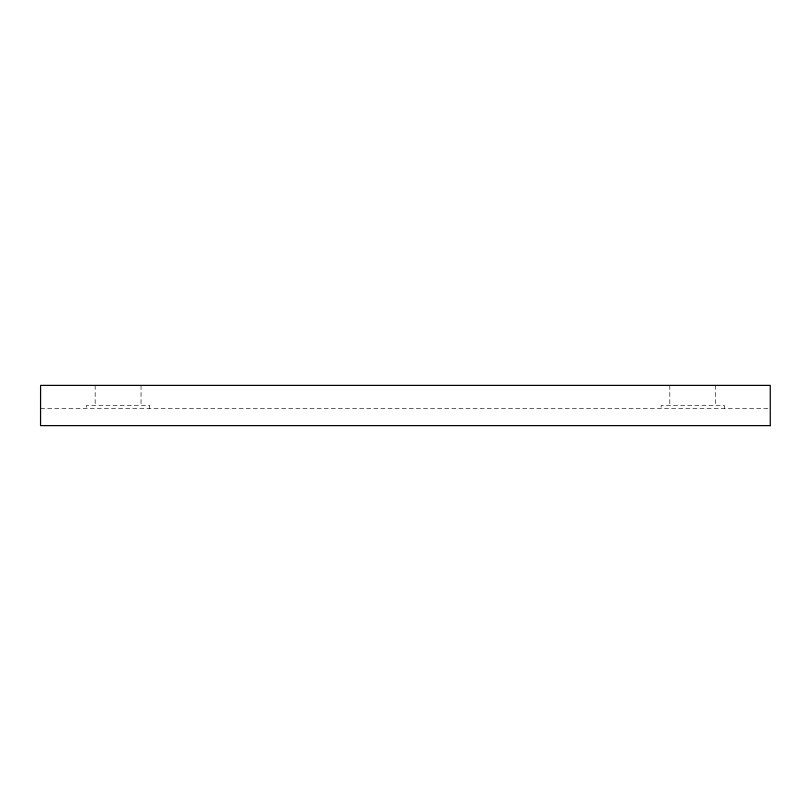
<?xml version="1.0" encoding="UTF-8"?>
<svg xmlns="http://www.w3.org/2000/svg" width="811" height="811" viewBox="0 0 811 811"><rect width="100%" height="100%" fill="white"/><g stroke="black" fill="none" stroke-linecap="round" stroke-linejoin="round"><path stroke-width="0.61" stroke-dasharray="4.05 3.04" d="M40.591 408.369L769.426 408.369M724.355 408.369L724.355 405.5L661.158 405.5L661.158 408.369M715.697 385.387L715.697 405.5M669.815 385.387L669.815 405.5M149.7 408.369L149.7 405.5L86.503 405.5L86.503 408.369M141.043 385.387L141.043 405.5M95.161 385.387L95.161 405.5"/><path stroke-width="1.22" d="M770.45 425.613L40.55 425.613L40.591 385.387L770.268 385.387L770.268 425.613"/></g></svg>
